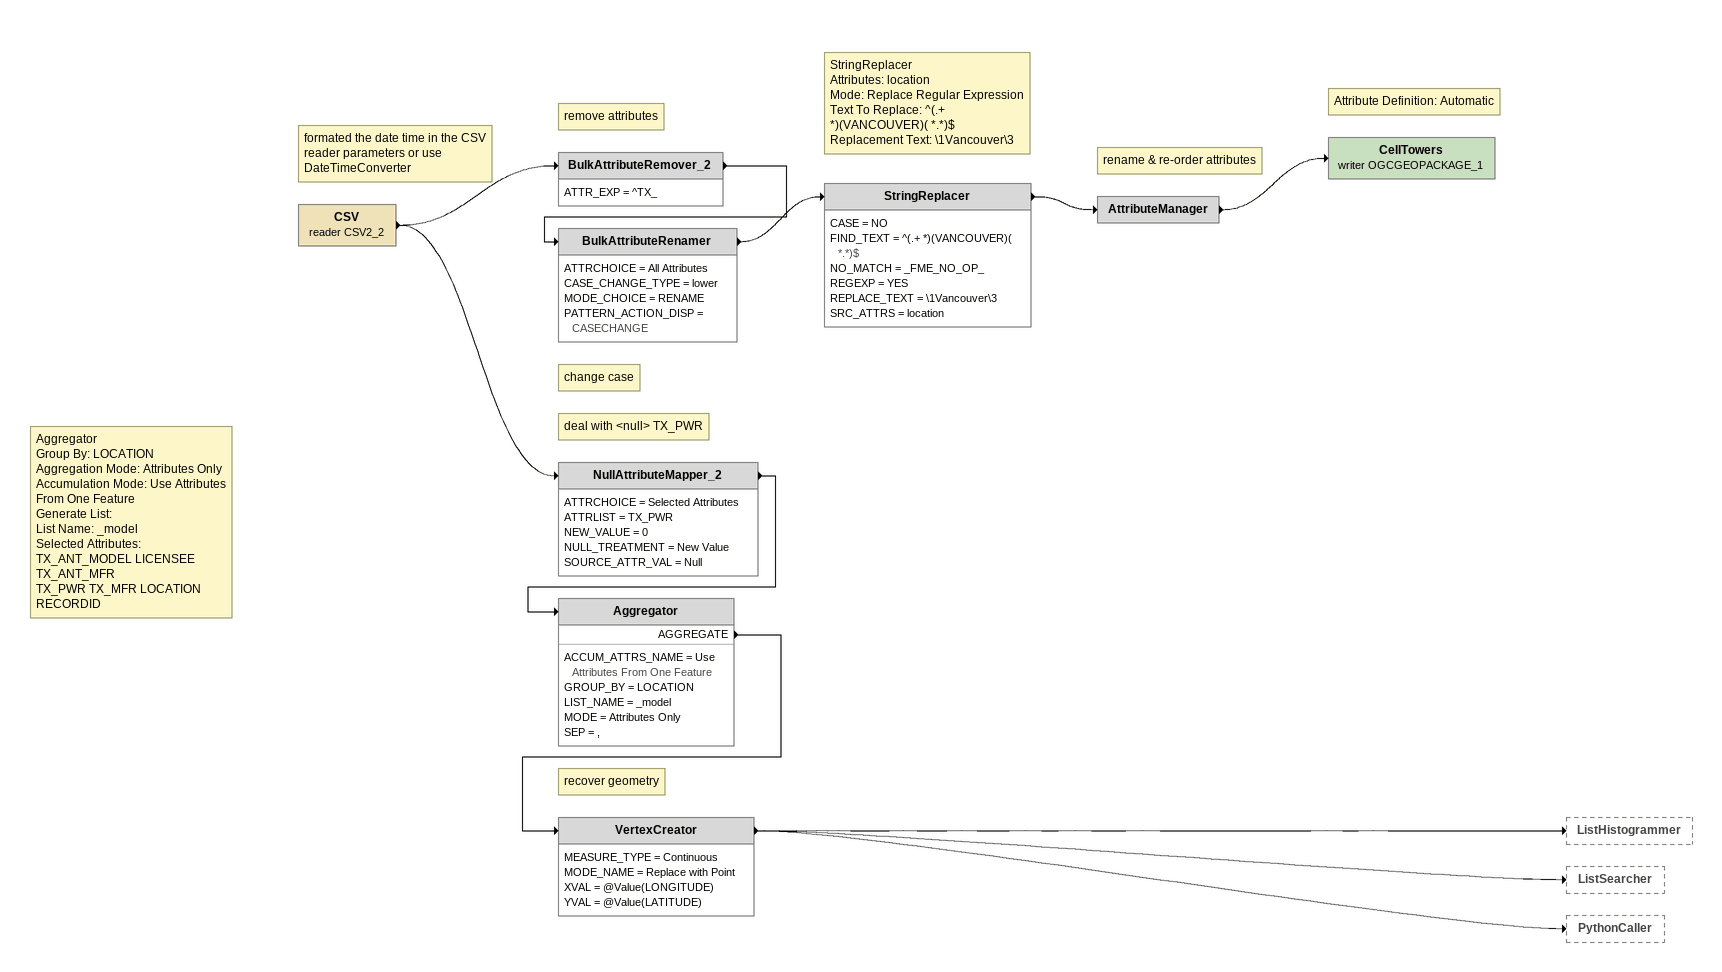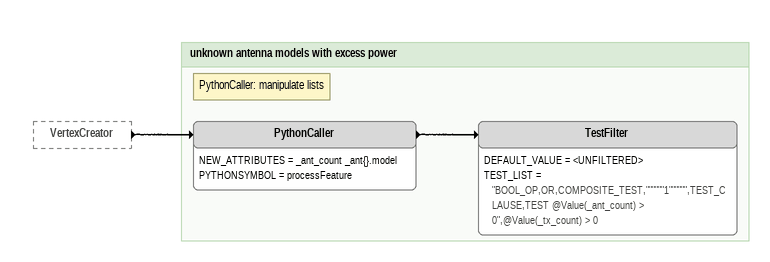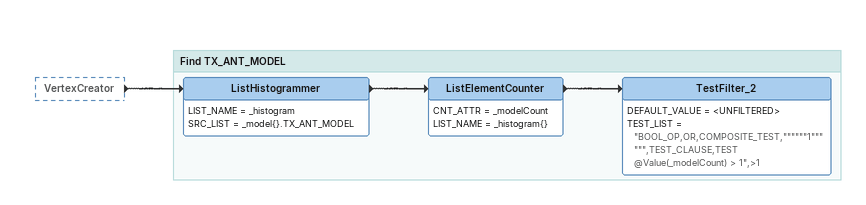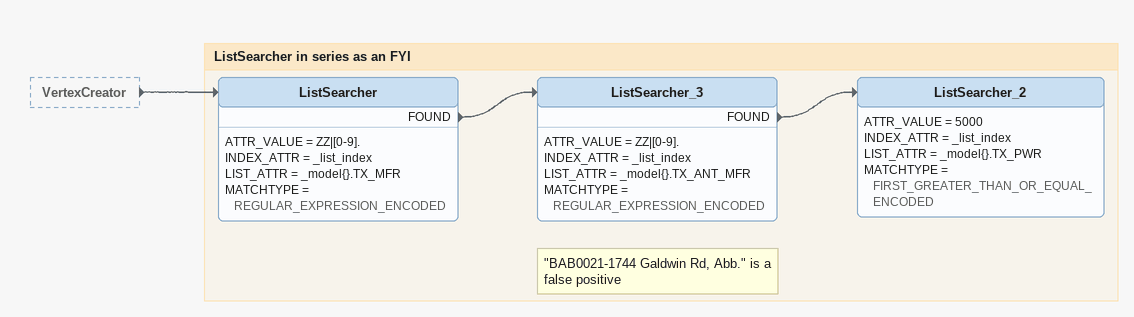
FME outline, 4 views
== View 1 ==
Note: formated the date time in the CSV reader parameters or use DateTimeConverter
CSV (reader CSV2_2)
    -> BulkAttributeRemover_2
    -> NullAttributeMapper_2
Note: remove attributes
BulkAttributeRemover_2
    ATTR_EXP = ^TX_
    -> BulkAttributeRenamer
Note: change case
BulkAttributeRenamer
    ATTRCHOICE = All Attributes
    CASE_CHANGE_TYPE = lower
    MODE_CHOICE = RENAME
    PATTERN_ACTION_DISP = CASECHANGE
    -> StringReplacer
Note: StringReplacer / Attributes: location / Mode: Replace Regular Expression / Text To Replace: ^(.+ *)(VANCOUVER)( *.*)$ / Replacement Text: \1Vancouver\3
StringReplacer
    CASE = NO
    FIND_TEXT = ^(.+ *)(VANCOUVER)( *.*)$
    NO_MATCH = _FME_NO_OP_
    REGEXP = YES
    REPLACE_TEXT = \1Vancouver\3
    SRC_ATTRS = location
    -> AttributeManager
Note: rename & re-order attributes
AttributeManager
    -> CellTowers (writer OGCGEOPACKAGE_1)
Note: Attribute Definition: Automatic
CellTowers (writer OGCGEOPACKAGE_1)
Note: deal with <null> TX_PWR
NullAttributeMapper_2
    ATTRCHOICE = Selected Attributes
    ATTRLIST = TX_PWR
    NEW_VALUE = 0
    NULL_TREATMENT = New Value
    SOURCE_ATTR_VAL = Null
    -> Aggregator
Note: Aggregator / Group By: LOCATION / Aggregation Mode: Attributes Only / Accumulation Mode: Use Attributes From One Feature / Generate List: / List Name: _model / Selected Attributes: / TX_ANT_MODEL LICENSEE TX_ANT_MFR / TX_PWR TX_MFR LOCATION RECORDID
Aggregator
    ACCUM_ATTRS_NAME = Use Attributes From One Feature
    GROUP_BY = LOCATION
    LIST_NAME = _model
    MODE = Attributes Only
    SEP = ,
    AGGREGATE -> VertexCreator
Note: recover geometry
VertexCreator
    MEASURE_TYPE = Continuous
    MODE_NAME = Replace with Point
    XVAL = @Value(LONGITUDE)
    YVAL = @Value(LATITUDE)
    -> ListHistogrammer
    -> ListSearcher
    -> PythonCaller

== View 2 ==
VertexCreator [outside]
    -> PythonCaller

Bookmark: unknown antenna models with excess power
Note: PythonCaller: manipulate lists
PythonCaller
    NEW_ATTRIBUTES = _ant_count _ant{}.model
    PYTHONSYMBOL = processFeature
    -> TestFilter
TestFilter
    DEFAULT_VALUE = <UNFILTERED>
    TEST_LIST = "BOOL_OP,OR,COMPOSITE_TEST,""""""1"""""",TEST_CLAUSE,TEST @Value(_ant_count) > 0",@Value(_tx_count) > 0

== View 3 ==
VertexCreator [outside]
    -> ListHistogrammer

Bookmark: Find TX_ANT_MODEL
ListHistogrammer
    LIST_NAME = _histogram
    SRC_LIST = _model{}.TX_ANT_MODEL
    -> ListElementCounter
ListElementCounter
    CNT_ATTR = _modelCount
    LIST_NAME = _histogram{}
    -> TestFilter_2
TestFilter_2
    DEFAULT_VALUE = <UNFILTERED>
    TEST_LIST = "BOOL_OP,OR,COMPOSITE_TEST,""""""1"""""",TEST_CLAUSE,TEST @Value(_modelCount) > 1",>1

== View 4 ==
VertexCreator [outside]
    -> ListSearcher

Bookmark: ListSearcher in series as an FYI
ListSearcher
    ATTR_VALUE = ZZ|[0-9].
    INDEX_ATTR = _list_index
    LIST_ATTR = _model{}.TX_MFR
    MATCHTYPE = REGULAR_EXPRESSION_ENCODED
    FOUND -> ListSearcher_3
Note: "BAB0021-1744 Galdwin Rd, Abb." is a false positive
ListSearcher_3
    ATTR_VALUE = ZZ|[0-9].
    INDEX_ATTR = _list_index
    LIST_ATTR = _model{}.TX_ANT_MFR
    MATCHTYPE = REGULAR_EXPRESSION_ENCODED
    FOUND -> ListSearcher_2
ListSearcher_2
    ATTR_VALUE = 5000
    INDEX_ATTR = _list_index
    LIST_ATTR = _model{}.TX_PWR
    MATCHTYPE = FIRST_GREATER_THAN_OR_EQUAL_ENCODED
